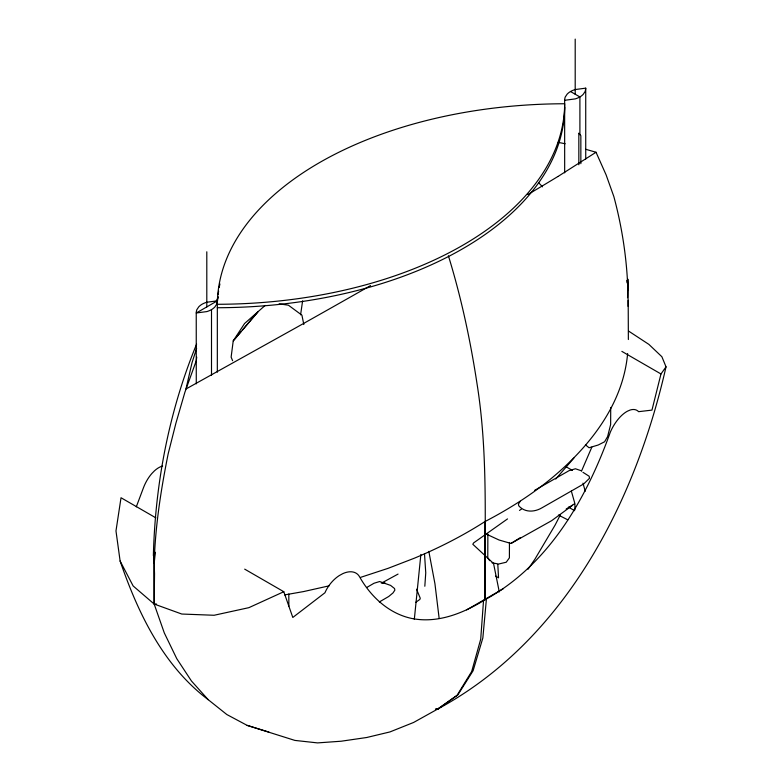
<?xml version="1.0" encoding="UTF-8"?>
<svg xmlns="http://www.w3.org/2000/svg" width="782" height="782" viewBox="0 0 782 782"><rect width="100%" height="100%" fill="white"/><g stroke="black" fill="none" stroke-linecap="round" stroke-linejoin="round"><path stroke-width="1.17" d="M196.272 383.874L196.243 312.214L196.732 309.868L198.736 306.857A21.661 12.502 0 0 1 202.098 304.208A21.661 12.502 0 0 1 206.692 302.263L217.328 300.835L217.328 372.173M627.614 353.581C623.029 405.623 587.712 449.054 548.446 480.783A445.29 257.092 0 0 1 484.977 521.555L484.977 599.295C484.478 527.469 488.437 455.192 477.049 383.933C470.471 340.62 461.282 297.659 448.399 255.773M487.87 534.106L487.773 557.791L489.669 560.665M509.453 542.454L509.395 557.849L506.228 562.229L498.584 564.037L492.034 562.796M574.926 509.581L574.946 503.823L571.359 491.135M610.713 407.442L610.644 424.499L607.604 436.591L604.594 441.771L598.24 444.997L589.061 447.754L585.454 444.831M628.112 306.397C628.376 269.34 623.479 232.293 613.831 196.517L606.109 174.885L596.031 152.255L585.777 149.303M628.366 339.525L628.19 300.356M154.425 555.416L153.81 573.392L154.171 604.036L164.288 632.892L176.752 658.639L191.443 680.985L208.198 699.675L226.829 714.533L247.141 725.373L294.902 740.417L317.56 742.9L341.177 741.219L366.69 737.504L389.944 731.932L413.61 722.46L438.174 708.785L457.871 694.875L473.11 670.721L482.846 637.975L486.424 598.865C464.44 612.765 438.272 623.743 411.801 618.474C388.967 613.665 370.805 596.754 359.612 576.872A24.877 15.093 -52.5 0 0 342.799 573.636L339.212 575.611A24.877 15.093 -52.5 0 0 324.941 592.766L292.81 617.457L283.798 591.72L244.688 569.14M196.732 357.13L196.272 360.756L184.875 392.32L175.891 423.267L168.169 453.814C160.897 489.943 155.217 526.54 154.171 563.431L155.335 552.288M153.37 555.66C155.198 483.374 169.059 411.097 196.605 344.129M627.545 297.717L628.21 279.399L627.447 279.321M414.323 619.334L420.872 554.438M424.822 586.246L425.75 572.854L424.489 553.627M300.591 314.823L302.614 300.855M628.826 331.236L648.865 344.373L661.885 356.739L666.02 366.836L660.976 373.962L651.963 410.11L638.611 411.674A27.673 13.548 -62.7 0 0 630.145 410.032L627.506 411.156A27.673 13.548 -62.7 0 0 610.341 432.114C586.539 498.779 547.977 566.158 483.53 600.537L480.705 639.217L471.663 671.552L457.03 695.364L437.803 709.01L435.427 709.284M666.02 366.836C635.287 502.591 564.457 640.624 437.803 709.01M196.624 348.342L191.981 362.848L185.969 388.996L295.596 327.951A388.273 8.866 -29.1 0 0 370.56 285.577M591.818 447.187L581.466 471.204M136.303 506.824L143.389 487.948A27.673 14.966 -67.1 0 1 151.855 473.501L154.494 470.803A27.673 14.966 -67.1 0 1 162.646 466.023M560.45 514.664L555.171 524.966L534.859 559.267L528.055 569.218M216.194 301.187L218.403 297.013M520.274 501.291L518.427 504.038L518.759 505.807C524.83 512.787 534.585 512.21 541.975 507.811L583.753 483.911L589.501 478.281L589.169 476.267L582.961 472.308M240.915 331.832L233.222 340.884L231.13 357.139L232.625 360.707M242.459 330.024L257.855 311.92L233.222 340.884L244.58 323.504L265.137 305.459M555.719 479.034L573.871 458.105M572.561 505.289L551.672 520.665L510.978 543.461L499.043 540L485.778 533.862M507.528 518.906L473.628 542.904L472.817 544.262L493.54 563.451L499.287 591.915M519.502 510.431L521.496 509.023M415.887 602.228L419.856 599.423L420.247 598.23L416.562 589.217M596.031 152.255L558.084 176.419M510.978 543.461L520.177 537.723M566.158 509.043L574.33 503.95M366.709 587.497L374.021 583.245L379.632 581.534L390.599 585.405L394.529 588.523L394.861 590.127L393.014 592.922L388.713 596.5L379.309 601.974M466.61 609.892L503.344 588.69M534.634 490.353L569.101 470.637L575.435 468.77L581.036 470.666M382.202 582.717L398.058 574.076M283.798 591.72L248.881 607.663L214.092 615.268L181.786 614.036L154.171 604.036L133.136 585.953L120.115 561.017L115.98 530.929L121.024 497.743L155.911 517.88M360.756 577.312L388.097 568.338L414.352 558.201A445.29 257.092 0 0 0 484.967 521.565M381.274 583.079L385.184 583.128M329.036 585.855L303.533 591.583L284.628 594.907M435.779 709.078L438.174 708.785M154.553 552.346L153.79 552.405L154.533 573.812L154.171 604.036L156.556 604.056M564.672 100.301L575.308 98.884A21.661 12.502 0 0 0 579.902 96.939A21.661 12.502 0 0 0 583.264 94.29L585.268 91.269L585.728 88.151L575.093 89.568A21.661 12.502 0 0 0 570.498 91.514A21.661 12.502 0 0 0 567.136 94.163L565.132 97.183L564.643 99.529L564.672 172.861M279.145 303.846L288.411 305.195L301.92 315.175L303.817 324.51M558.162 142.344L565.161 143.761M567.82 519.854L558.426 515.055M247.141 725.373L268.91 732.089M570.498 91.514L579.902 96.939L579.902 134.582L580.85 135.687L580.85 163.653M621.866 351.382L660.976 373.962M566.197 466.834L572.424 470.422M568.426 507.098L574.653 510.695M495.583 576.119L498.535 577.82L497.811 564.477M208.198 699.675C163.174 665.726 137.994 613.049 120.115 561.017M538.534 182.568L542.473 186.82M579.902 134.582L578.836 133.145L578.836 164.767M582.971 483.159L585.249 491.223M428.829 551.369L434.939 583.734L439.161 618.503M626.822 280.552L627.076 282.908M627.575 287.62L627.829 289.966L627.467 279.829M288.812 594.007L288.861 606.138M585.728 88.151L585.728 159.029M575.2 39.1L575.2 94.221M211.502 309.633A21.661 12.502 0 0 1 206.907 311.578L196.272 312.995L217.328 300.835L216.868 303.963L214.864 306.974A21.661 12.502 0 0 1 211.502 309.633L211.502 375.399M206.8 251.794L206.8 306.915M557.918 176.507A388.283 8.866 -29.1 0 1 527.86 194.532M217.591 300.591A348.469 201.189 0 0 1 217.885 297.013M218.139 294.628A348.469 201.189 0 0 1 218.618 291.06M219.204 287.493A348.469 201.189 0 0 1 219.908 283.944M564.672 107.193A348.469 201.189 0 0 1 217.328 307.727M217.328 304.286A348.469 201.189 0 0 0 564.672 103.752A348.469 201.189 0 0 0 217.328 304.286"/></g></svg>
